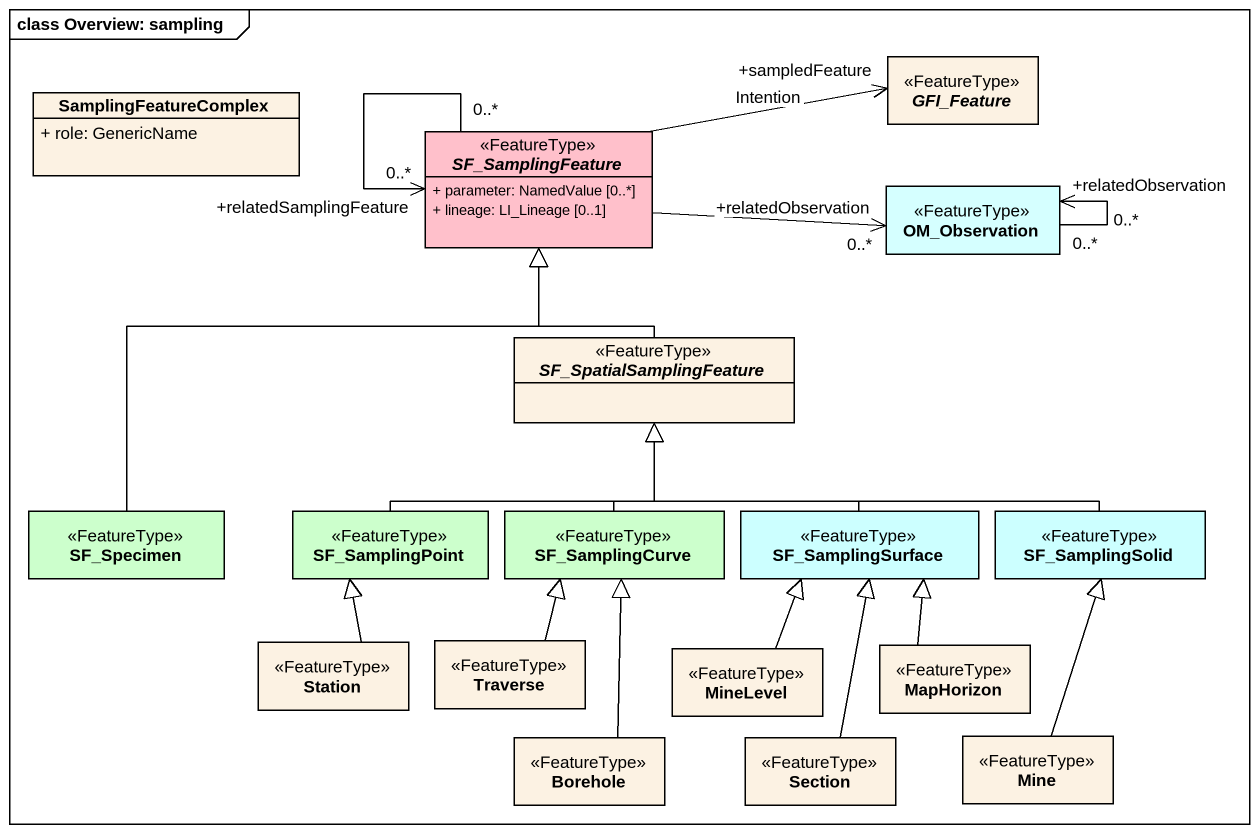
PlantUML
@startuml
mainframe class Overview: sampling
hide circle
hide empty members
skinparam classAttributeIconSize 0
abstract class GFI_Feature <<FeatureType>>
class SamplingFeatureComplex {
  + role: GenericName
}
abstract class SF_SamplingFeature <<FeatureType>> #FFC0CB {
  + parameter: NamedValue [0..*]
  + lineage: LI_Lineage [0..1]
}
class OM_Observation <<FeatureType>> #D5FFFF
abstract class SF_SpatialSamplingFeature <<FeatureType>>
class SF_Specimen <<FeatureType>> #CCFFCC
class SF_SamplingPoint <<FeatureType>> #CCFFCC
class SF_SamplingCurve <<FeatureType>> #CCFFCC
class SF_SamplingSurface <<FeatureType>> #CCFFFF
class SF_SamplingSolid <<FeatureType>> #CCFFFF
class Station <<FeatureType>>
class Traverse <<FeatureType>>
class MineLevel <<FeatureType>>
class MapHorizon <<FeatureType>>
class Borehole <<FeatureType>>
class Section <<FeatureType>>
class Mine <<FeatureType>>
SF_SamplingFeature -right-> "+sampledFeature" GFI_Feature : Intention
SF_SamplingFeature "0..*" --> "+relatedSamplingFeature\n0..*" SF_SamplingFeature
SF_SamplingFeature -right-> "+relatedObservation\n0..*" OM_Observation
OM_Observation "0..*" --> "+relatedObservation\n0..*" OM_Observation
SF_SpatialSamplingFeature -up-|> SF_SamplingFeature
SF_Specimen -up-|> SF_SamplingFeature
SF_SamplingPoint -up-|> SF_SpatialSamplingFeature
SF_SamplingCurve -up-|> SF_SpatialSamplingFeature
SF_SamplingSurface -up-|> SF_SpatialSamplingFeature
SF_SamplingSolid -left-|> SF_SpatialSamplingFeature
Station -up-|> SF_SamplingPoint
Traverse -up-|> SF_SamplingCurve
MineLevel -up-|> SF_SamplingSurface
MapHorizon -up-|> SF_SamplingSurface
Borehole -up-|> SF_SamplingCurve
Section -up-|> SF_SamplingSurface
Mine -up-|> SF_SamplingSolid
@enduml
